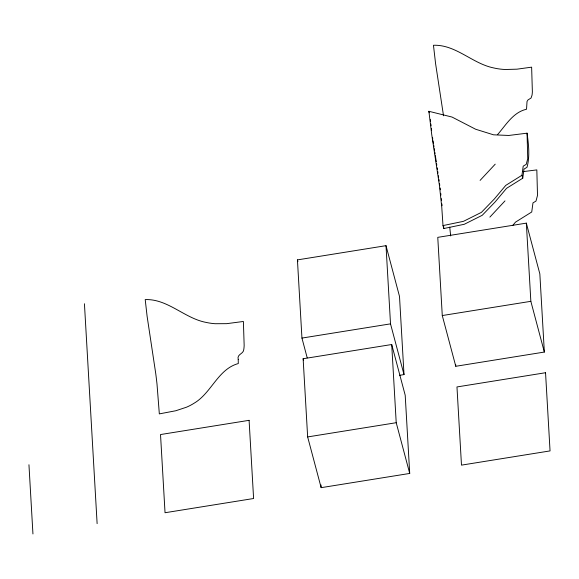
<?xml version="1.0" encoding="UTF-8"?>
<svg xmlns="http://www.w3.org/2000/svg" width="579" height="579" viewBox="0 0 579 579"><rect width="100%" height="100%" fill="white"/><g stroke="black" fill="none" stroke-linecap="round" stroke-linejoin="round"><path stroke-width="0.87" d="M522.75 178.209L521.961 175.256L523.206 166.166L526.224 164.349L527.737 158.682L527.056 133.177L508.767 135.464L493.518 134.813L475.62 129.233L452.047 117.059L428.88 111.291L431.71 134.408L439.381 185.07L441.77 207.188L443 225.586L443.789 228.539L464.286 224.276L482.227 215.301L495.096 201.977L506.538 188.341L522.75 178.209L523.988 169.119L527.006 167.295C530.038 156.308 528.591 144.28 527.056 133.177M497.571 134.61C505.923 125.021 513.211 112.196 526.535 109.243L527.028 101.477L527.961 99.972L531.059 98.017L532.021 95.18A64.457 6.543 80.9 0 0 532.369 91.757L531.631 67.157L516.967 69.176L505.098 69.502A48.05 33.864 -3.3 0 1 493.185 67.823C472.153 63.386 455.687 44.438 433.461 45.271L435.574 63.531L443.528 115.793M512.668 225.521L515.527 222.112L531.732 211.986L532.977 202.896L535.995 201.072L537.507 195.405L536.827 169.9L522.895 171.652M480.1 180.387L495.219 164.161M489.87 217.118L504.989 200.891M521.961 175.256L505.756 185.389L494.307 199.024L481.439 212.348L463.497 221.323L443 225.586M307.21 357.858L301.948 338.078L297.432 259.891L386.005 245.67L399.503 296.405L404.012 374.591L399.582 375.308M526.333 223.132L437.767 237.354L442.276 315.548L455.782 366.283L544.347 352.061L539.838 273.874L526.333 223.132L530.849 301.326L544.347 352.061M301.948 338.078L390.514 323.856L386.005 245.67M442.276 315.548L530.849 301.326M303.135 358.741L391.708 344.519L405.206 395.254L409.715 473.441L321.15 487.663L307.652 436.928L303.135 358.741L303.599 360.456M307.652 436.928L396.217 422.706L391.708 344.519M428.88 111.291L429.278 112.767M390.514 323.856L404.012 374.591M396.217 422.706L409.715 473.441M297.432 259.891L297.896 261.614M432.499 137.361L432.766 139.098M433.034 140.842L433.447 143.447M433.714 145.184L433.982 146.928M434.257 148.665L434.525 150.402M434.8 152.147L435.068 153.884M435.336 155.621L436.284 161.707M436.552 163.459L436.812 165.21M437.196 167.845L437.456 169.596M437.717 171.355L437.97 173.107M438.361 175.741L438.621 177.492M438.875 179.251L439.135 181.003M439.526 183.637L439.779 185.396M430.32 119.578L430.537 121.358M430.863 124.022L431.08 125.802M431.406 128.473L431.623 130.246M449.731 227.106L450.679 235.957M440.17 188.023L440.358 189.796M440.742 193.335L440.93 195.101M441.314 198.64L441.502 200.406M441.886 203.946L442.074 205.719M443.608 225.911L443.789 228.539M455.673 364.488L455.782 366.283M320.99 484.97L321.15 487.663M84.433 303.743L97.12 523.64M28.95 464.749L32.945 533.947M238.222 359.465L238.295 363.554C217.899 369.113 211.458 393.098 194.023 403.266A47.681 33.604 -3.3 0 1 186.424 407.232L175.813 410.743L159.334 413.884L157.003 384.072A64.544 6.557 80.9 0 0 155.751 373.629L147.102 316.272L145.213 299.589C167.845 298.771 184.542 318.378 206.117 322.409A47.681 33.604 -3.3 0 0 215.127 323.712L226.657 323.668L243.39 321.475L244.157 345.417A64.544 6.557 80.9 0 1 243.752 349.636C243.506 354.109 236.688 354.03 238.222 359.465M249.093 420.325L160.521 434.547L165.037 512.733L253.602 498.512L249.093 420.325M545.541 372.724L456.969 386.946L461.485 465.132L550.05 450.911L545.541 372.724"/></g></svg>
